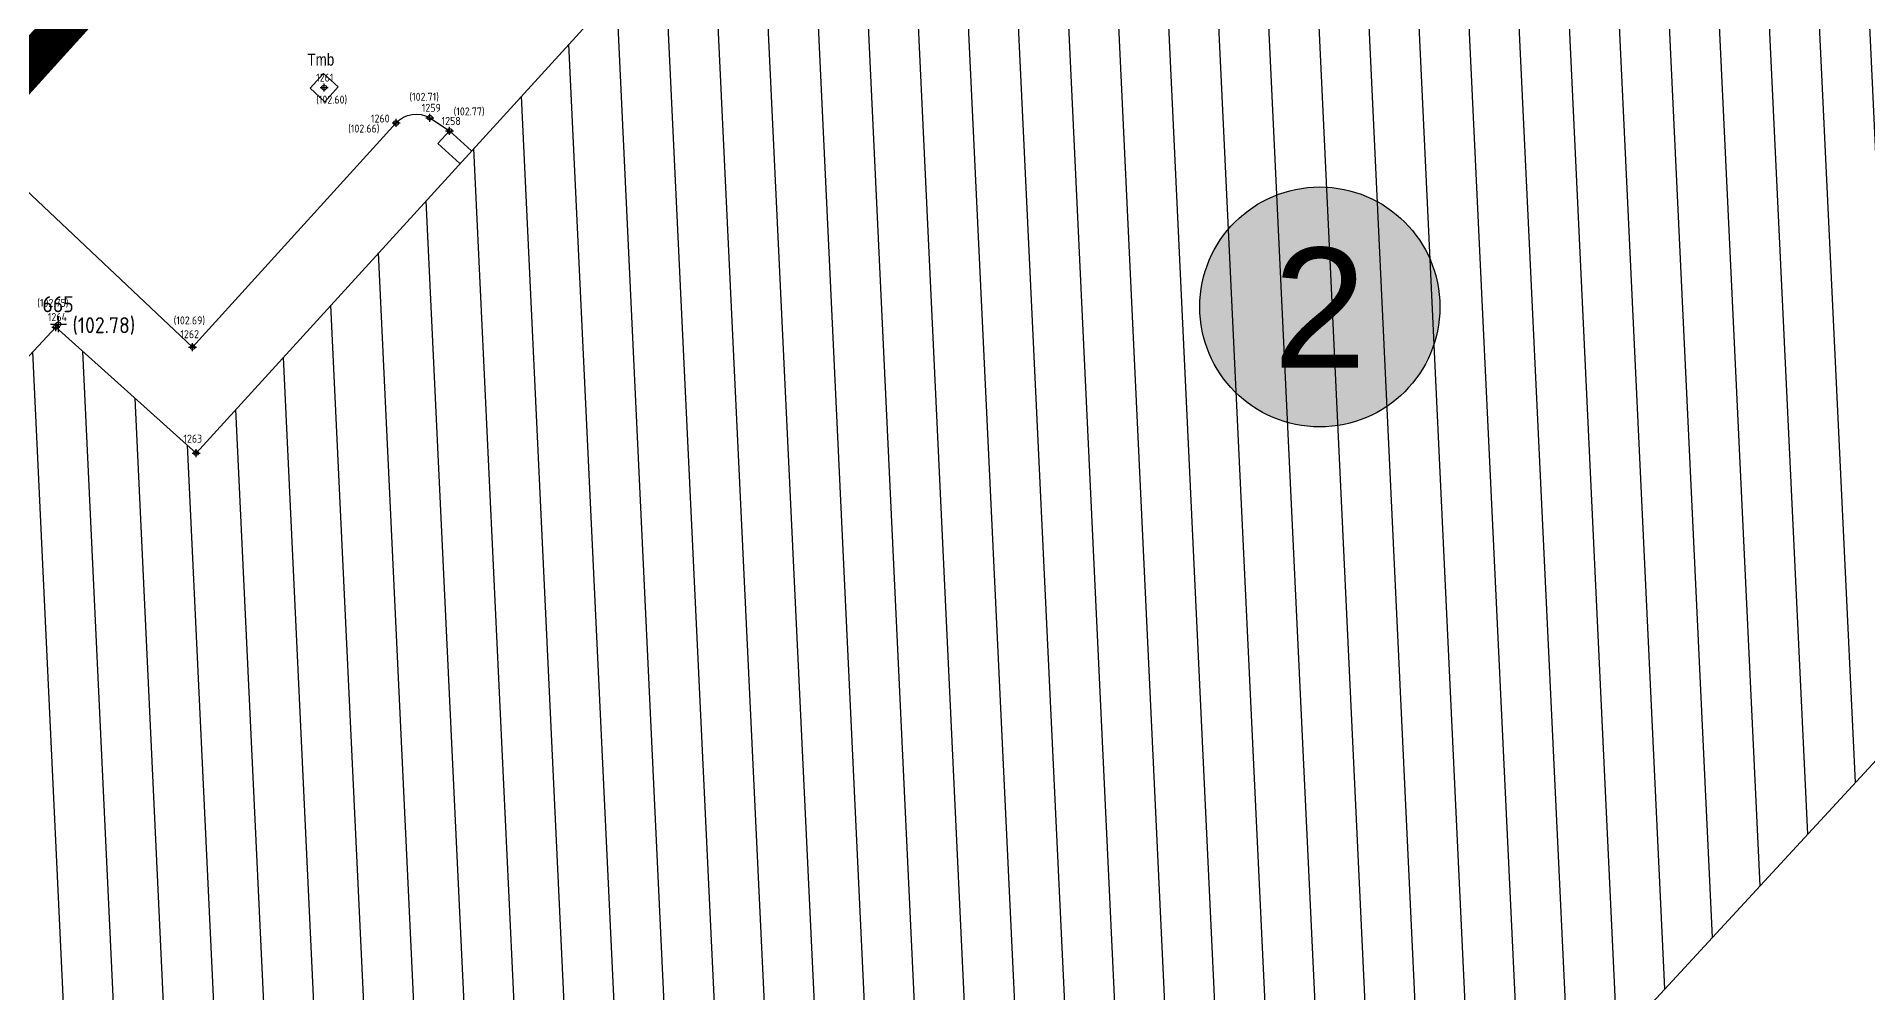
# Model space of a CAD drawing. Extents: x 9555 to 11275, y -8412 to -6382.
# Drawn here: x 10259.04 to 10304.81, y -8084.09 to -8060.18 of the extents above; entities that cross this region are included whole.
import ezdxf
from ezdxf.enums import TextEntityAlignment as Align

# ---------------------------------------------------------------- set-up
doc = ezdxf.new("R2010")
doc.units = 0
doc.header["$MEASUREMENT"] = 0
doc.header["$XCLIPFRAME"] = 2
doc.header["$PDMODE"] = 33
doc.header["$PDSIZE"] = 0.12
doc.linetypes.add('TRATTEGGIATA', pattern=[0.75, 0.5, -0.25])
doc.layers.get('0').update_dxf_attribs({"color": 53, "lineweight": 50})
for name, color, linetype in [('02_CAT', 7, 'Continuous'), ('GEI-Nome_P', 6, 'Continuous'), ('GEI-Punti', 7, 'Continuous'), ('Gei-Punti_3D', 3, 'Continuous'), ('GEI-Quote_P', 3, 'Continuous'), ('GEI-Simboli', 6, 'Continuous'), ('Immagine', 181, 'Continuous'), ('Ril-Fabbr_Num', 7, 'Continuous'), ('Ril-Fabbr_Retino', 8, 'Continuous'), ('Ril-Strada', 4, 'Continuous'), ('Ril-Tombino', 5, 'Continuous')]:
    doc.layers.add(name, color=color, linetype=linetype)
doc.layers.add('Gei-Nome_p(OFF)', color=251, linetype='Continuous', plot=False)
doc.layers.add('Ril-Fabbr', color=9, linetype='Continuous', lineweight=30)
doc.layers.add('x Area Rilievo', color=1, linetype='Continuous', lineweight=15)
doc.styles.add('Arial', font='arial.ttf')
doc.styles.add('HELVLA', font='helvl', dxfattribs={"width": 0.8})
doc.styles.get("Standard").update_dxf_attribs({"font": 'isocp.shx'})
picture_1 = doc.add_image_def('image2.png', size_in_pixel=(4950, 3510))
picture_2 = doc.add_image_def('image3.png', size_in_pixel=(3510, 4950))

# ---------------------------------------------------------------- blocks, each defined once
blk = doc.blocks.new('FabbrTeatro-N')
at = {"layer": 'Ril-Fabbr_Num'}
h = blk.add_hatch(color=152, dxfattribs=at)
edge = h.paths.add_edge_path()
edge.add_arc((0, 0), 1, 0, 360)
blk.add_circle((0, 0), 1, dxfattribs=at)
at = {"layer": 'Ril-Fabbr_Num', "style": 'Arial'}
blk.add_attdef('Num', text='', height=1, dxfattribs=at).set_placement((0, 0), align=Align.MIDDLE)
blk = doc.blocks.new('-Fgl. 957E Estratto Foglio Intero_PostFR2')
at = {"layer": 'Immagine'}
image = blk.add_image(picture_1, insert=(9917.284, -8422.509), size_in_units=(838.183, 594.348), rotation=0.00109, dxfattribs=at)
image.set_boundary_path([(308.756, 193.629), (4680.161, 3410.458)])
image.dxf.flags = 15
blk = doc.blocks.new('-Fgl. 958 Estratto Foglio Intero_PostFR3')
at = {"layer": 'Immagine'}
image = blk.add_image(picture_2, insert=(9716.786, -8308.175), size_in_units=(1485.814, 2095.379), rotation=-0.001044, dxfattribs=at)
image.set_boundary_path([(486.986, 415.0435), (2987.88, 4584.8433)])
image.dxf.flags = 15
blk = doc.blocks.new('- Fogli_Unione (Estratti_20043_SpostatoComeAll.957E_SuRIL_PostFR1-FR2-FR3 (2021-02-08)')
for name in ['-Fgl. 958 Estratto Foglio Intero_PostFR3', '-Fgl. 957E Estratto Foglio Intero_PostFR2']:
    blk.add_blockref(name, (0, 0))
blk = doc.blocks.new('2493-1_PostFRAZ')
at = {"layer": '02_CAT'}
blk.add_blockref('- Fogli_Unione (Estratti_20043_SpostatoComeAll.957E_SuRIL_PostFR1-FR2-FR3 (2021-02-08)', (2.401, 6.764), dxfattribs=at)

msp = doc.modelspace()

# ---------------------------------------------------------------- hatches: boundary and pattern name
at = {"layer": 'Ril-Fabbr_Retino'}
h = msp.add_hatch(dxfattribs=at)
h.set_pattern_fill('ANSI31', color=256, scale=10, angle=47.7, style=2)
edge = h.paths.add_edge_path()
edge.add_line((10305.386, -8054.479), (10290.308, -8040.666))
edge.add_line((10290.308, -8040.666), (10263.029, -8070.6))
edge.add_line((10263.029, -8070.6), (10259.523, -8067.448))
edge.add_line((10259.523, -8067.448), (10252.452, -8075.052))
edge.add_line((10252.452, -8075.052), (10248.671, -8071.632))
edge.add_line((10248.671, -8071.632), (10237.968, -8083.327))
edge.add_line((10237.968, -8083.327), (10271.854, -8114.233))
edge.add_line((10271.854, -8114.233), (10368.885, -8009.057))
edge.add_line((10368.885, -8009.057), (10334.494, -7977.361))
edge.add_line((10334.494, -7977.361), (10323.743, -7989.061))
edge.add_line((10323.743, -7989.061), (10327.592, -7992.561))
edge.add_line((10327.592, -7992.561), (10320.648, -8000.292))
edge.add_line((10320.648, -8000.292), (10324.144, -8003.516))
edge.add_line((10324.144, -8003.516), (10296.805, -8033.49))
edge.add_line((10296.805, -8033.49), (10312.054, -8047.115))
edge.add_line((10305.364, -8054.458), (10310.811, -8048.501))
edge.add_line((10310.811, -8048.501), (10312.054, -8047.115))

# ---------------------------------------------------------------- linework, layer by layer
at = {"layer": 'Gei-Nome_p(OFF)'}
for p, q in [((10259.389, -8067.378), (10259.789, -8067.378)), ((10259.589, -8067.578), (10259.589, -8067.178))]:
    msp.add_line(p, q, dxfattribs=at)
msp.add_point((10259.589, -8067.378), dxfattribs=at)
at = {"layer": 'GEI-Punti'}
for p in [(10266.231, -8061.46), (10268.029, -8062.345), (10268.872, -8062.215), (10269.366, -8062.544), (10259.523, -8067.448), (10262.942, -8067.95), (10263.029, -8070.6)]:
    msp.add_point(p, dxfattribs=at)
at = {"layer": 'Gei-Punti_3D'}
for p in [(10266.231, -8061.46, 102.603), (10268.029, -8062.345, 102.662), (10268.872, -8062.215, 102.708), (10269.366, -8062.544, 102.774), (10259.523, -8067.448, 102.754), (10262.942, -8067.95, 102.693)]:
    msp.add_point(p, dxfattribs=at)
at = {"layer": 'GEI-Simboli'}
for p, q in [((10266.131, -8061.46), (10266.331, -8061.46)), ((10266.231, -8061.56), (10266.231, -8061.36)), ((10267.929, -8062.345), (10268.129, -8062.345)), ((10268.029, -8062.445), (10268.029, -8062.245)), ((10268.772, -8062.215), (10268.972, -8062.215)), ((10268.872, -8062.315), (10268.872, -8062.115)), ((10269.266, -8062.544), (10269.466, -8062.544)), ((10269.366, -8062.644), (10269.366, -8062.444)), ((10259.523, -8067.548), (10259.523, -8067.348)), ((10259.424, -8067.448), (10259.623, -8067.448)), ((10262.942, -8068.05), (10262.942, -8067.85)), ((10262.843, -8067.95), (10263.042, -8067.95)), ((10262.929, -8070.6), (10263.129, -8070.6)), ((10263.029, -8070.7), (10263.029, -8070.5))]:
    msp.add_line(p, q, dxfattribs=at)
at = {"layer": 'Ril-Fabbr'}
msp.add_lwpolyline([(10305.386, -8054.479), (10290.308, -8040.666), (10263.029, -8070.6), (10259.523, -8067.448), (10252.452, -8075.052), (10248.671, -8071.632), (10237.968, -8083.327), (10271.854, -8114.233), (10368.885, -8009.057), (10334.494, -7977.361), (10323.743, -7989.061), (10327.592, -7992.561), (10320.648, -8000.292), (10324.144, -8003.516), (10296.805, -8033.49), (10312.054, -8047.115)], dxfattribs=at)
at = {"layer": 'Ril-Fabbr', "color": 7}
msp.add_lwpolyline([(10269.625, -8063.362), (10269.076, -8062.861), (10269.366, -8062.544), (10269.915, -8063.044)], dxfattribs=at)
at = {"layer": 'Ril-Strada'}
msp.add_lwpolyline([(10244.769, -8075.684), (10242.901, -8073.897, -0.322771), (10243.042, -8072.704), (10253.913, -8060.838, -0.414451), (10255.335, -8060.776), (10262.942, -8067.95), (10268.029, -8062.345, -0.354433), (10268.872, -8062.215), (10269.366, -8062.544)], format="xyb", dxfattribs=at)
at = {"layer": 'Ril-Tombino'}
msp.add_lwpolyline([(10265.878, -8061.475), (10266.246, -8061.813), (10266.584, -8061.445), (10266.216, -8061.107)], close=True, dxfattribs=at)
at = {"layer": 'x Area Rilievo', "linetype": 'TRATTEGGIATA', "lineweight": 0, "ltscale": 10, "const_width": 1}
msp.add_lwpolyline([(10561.071, -7840.391), (10415.946, -7709.147), (10326.96, -7738.791), (10288.996, -7748.932), (10283.895, -7766.399), (10280.736, -7779.083), (10263.249, -7802.296), (10149.988, -7927.536), (10182.712, -7957.129), (10084.037, -8066.241), (10054.064, -8039.135), (10024.505, -8071.821), (10019.775, -8077.051), (10070.409, -8122.842), (10149.878, -8034.968), (10222.804, -8100.918), (10229.342, -8093.529), (10229.342, -8093.529), (10397.888, -7907.157), (10402.978, -7911.76), (10454.44, -7958.3)], close=True, dxfattribs=at)

# ---------------------------------------------------------------- block references
at = {"layer": '02_CAT'}
msp.add_blockref('2493-1_PostFRAZ', (0, 0), dxfattribs=at)
at = {"layer": 'Ril-Fabbr_Num', "xscale": 3, "yscale": 3, "zscale": 3}
msp.add_blockref('FabbrTeatro-N', (10291.119, -8066.945), dxfattribs=at).add_auto_attribs({'Num': '2'})

# ---------------------------------------------------------------- texts
at = {"layer": 'GEI-Nome_P'}
for s, p in [('1261', (10266.031, -8061.31)), ('1259', (10268.672, -8062.065)), ('1260', (10267.4, -8062.334)), ('1258', (10269.166, -8062.394)), ('1264', (10259.324, -8067.298)), ('1262', (10262.637, -8067.727)), ('1263', (10262.712, -8070.339))]:
    msp.add_text(s, height=0.2, dxfattribs=at).set_placement(p)
at = {"layer": 'Gei-Nome_p(OFF)'}
for s, p in [('665', (10259.189, -8067.078)), ('(102.78)', (10259.94, -8067.602))]:
    msp.add_text(s, height=0.4, dxfattribs=at).set_placement(p)
at = {"layer": 'GEI-Quote_P'}
for s, p in [('(102.60)', (10266.031, -8061.86)), ('(102.71)', (10268.361, -8061.79)), ('(102.77)', (10269.467, -8062.156)), ('(102.66)', (10266.831, -8062.584)), ('(102.75)', (10259.06, -8066.943)), ('(102.69)', (10262.469, -8067.382))]:
    msp.add_text(s, height=0.2, dxfattribs=at).set_placement(p)
at = {"layer": 'Ril-Tombino', "style": 'HELVLA', "width": 0.8}
msp.add_text('Tmb', height=0.3, dxfattribs=at).set_placement((10266.148, -8060.753), align=Align.MIDDLE)

doc.saveas('drawing.dxf')
